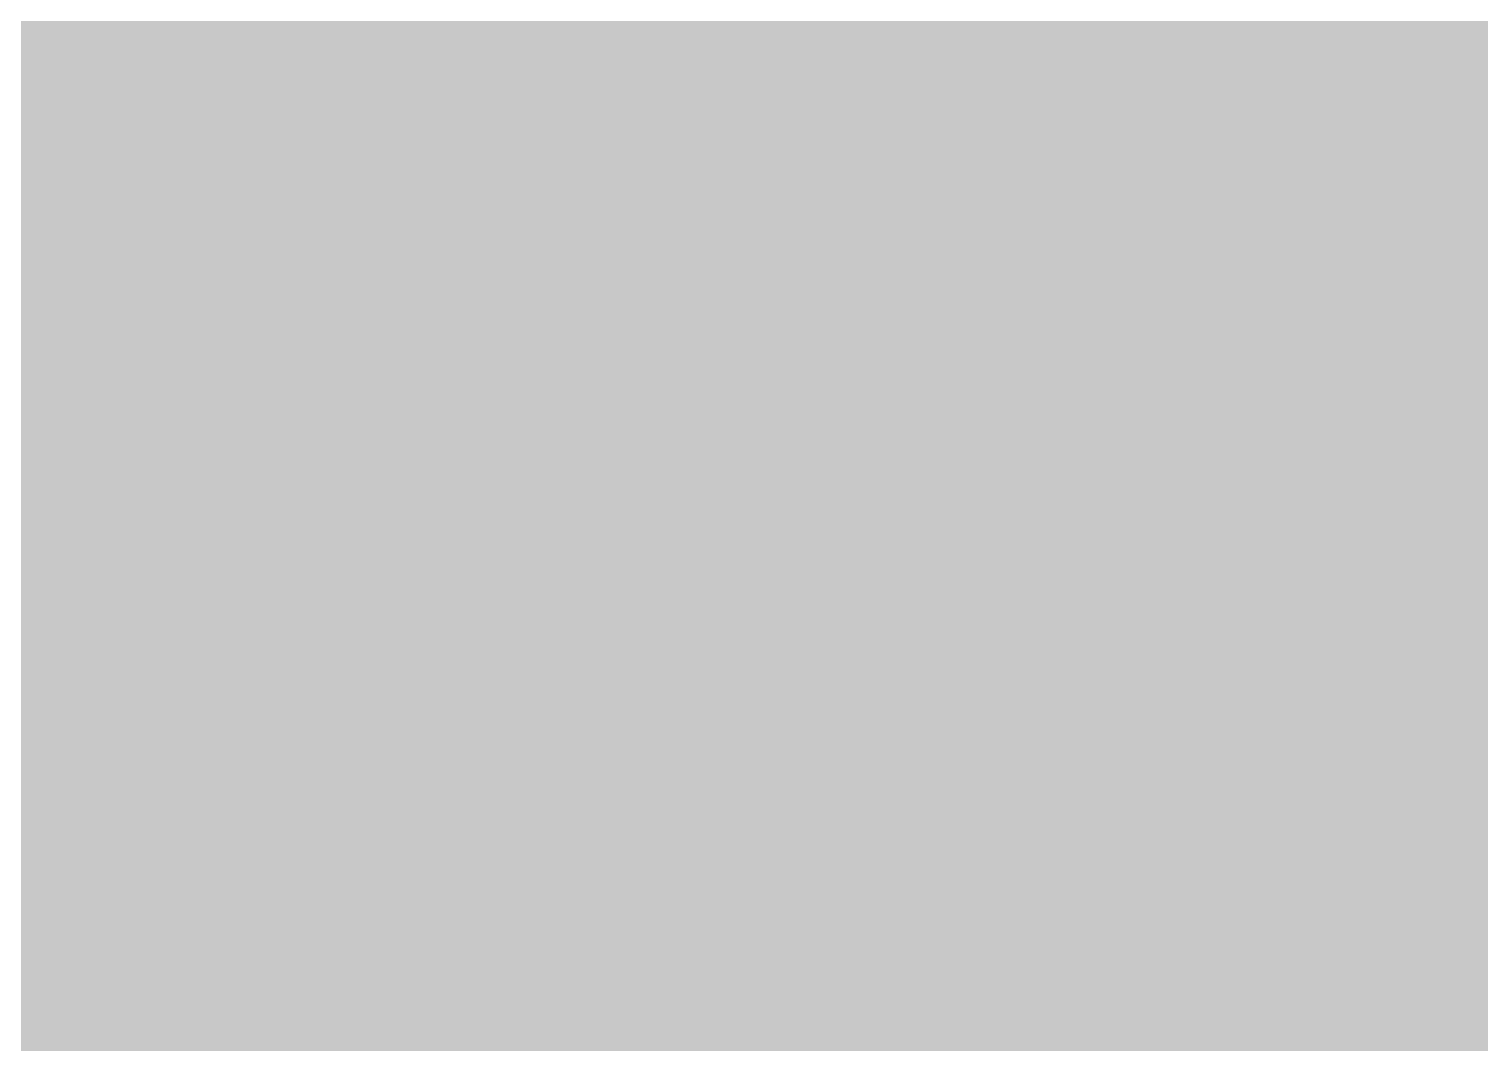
# Model space of a CAD drawing. Extents: x -5 to 157, y -120 to 103.
# Drawn here: x 108.54 to 119.51, y 10.92 to 18.58 of the extents above; entities that cross this region are included whole.
import ezdxf

# ---------------------------------------------------------------- set-up
doc = ezdxf.new("R2010")
doc.units = 0
doc.header["$MEASUREMENT"] = 0
doc.layers.get('0').update_dxf_attribs({"linetype": 'CONTINUOUS'})
for name, color, linetype in [('22-304-2_BOT', 7, 'CONTINUOUS'), ('22-304-2_DRD', 7, 'CONTINUOUS'), ('22-304-2_DRL', 2, 'CONTINUOUS'), ('22-304-2_IN1', 4, 'CONTINUOUS'), ('22-304-2_IN2', 3, 'CONTINUOUS'), ('22-304-2_SMB', 5, 'CONTINUOUS'), ('22-304-2_SMT', 10, 'CONTINUOUS'), ('22-304-2_SPB', 14, 'CONTINUOUS'), ('22-304-2_SSB', 12, 'CONTINUOUS'), ('22-304-2_SST', 11, 'CONTINUOUS'), ('22-304-2_TOP', 13, 'CONTINUOUS'), ('THRUHOLE_TAP', 7, 'CONTINUOUS')]:
    doc.layers.add(name, color=color, linetype=linetype)

# ---------------------------------------------------------------- blocks, each defined once
blk = doc.blocks.new('ROUND_35')
at = {"const_width": 0.40005}
blk.add_lwpolyline([(-0.200024, 0, 1), (0.200024, 0, 1)], format="xyb", close=True, dxfattribs=at)
blk = doc.blocks.new('SQUARE_66')
blk.add_solid([(3.5052, 3.5052), (3.5052, -3.5052), (-3.5052, 3.5052), (-3.5052, -3.5052)])
blk = doc.blocks.new('RECTANGLE_68')
blk.add_solid([(0.67437, 2.29997), (0.67437, -2.29997), (-0.67437, 2.29997), (-0.67437, -2.29997)])
blk = doc.blocks.new('ROUND_86')
at = {"const_width": 0.10033}
blk.add_lwpolyline([(-0.050164, 0, 1), (0.050164, 0, 1)], format="xyb", close=True, dxfattribs=at)
blk = doc.blocks.new('RECTANGLE_78')
blk.add_solid([(0.62484, 2.25044), (0.62484, -2.25044), (-0.62484, 2.25044), (-0.62484, -2.25044)])
blk = doc.blocks.new('ROUND_77')
at = {"const_width": 0.0762}
blk.add_lwpolyline([(-0.0381, 0, 1), (0.0381, 0, 1)], format="xyb", close=True, dxfattribs=at)
blk = doc.blocks.new('ROUND_80')
at = {"const_width": 0.10033}
blk.add_lwpolyline([(-0.050164, 0, 1), (0.050164, 0, 1)], format="xyb", close=True, dxfattribs=at)

msp = doc.modelspace()

# ---------------------------------------------------------------- linework, layer by layer
at = {"layer": '22-304-2_BOT'}
for points, const_width in [([(108.6104, 30.226), (108.6104, 18.08734)], 0.254), ([(108.839, 30.226), (108.839, 18.08734)], 0.254), ([(109.0676, 30.226), (109.0676, 18.08734)], 0.254), ([(109.2962, 30.226), (109.2962, 18.08734)], 0.254), ([(109.5248, 30.226), (109.5248, 18.08734)], 0.254), ([(109.7534, 30.226), (109.7534, 18.08734)], 0.254), ([(109.982, 30.226), (109.982, 18.08734)], 0.254), ([(110.2106, 30.226), (110.2106, 18.08734)], 0.254), ([(110.4392, 30.226), (110.4392, 16.80464)], 0.254), ([(110.6678, 30.226), (110.6678, 17.03324)], 0.254), ([(110.8964, 30.226), (110.8964, 17.26184)], 0.254), ([(111.125, 30.226), (111.125, 17.49044)], 0.254), ([(111.3536, 30.226), (111.3536, 17.71904)], 0.254), ([(111.5822, 30.226), (111.5822, 17.94764)], 0.254), ([(111.8108, 30.226), (111.8108, 18.17624)], 0.254), ([(112.0394, 30.226), (112.0394, 18.40484)], 0.254), ([(112.268, 30.226), (112.268, 18.63344)], 0.254), ([(109.22, 15.28064), (110.53064, 15.28064), (114.935, 19.685), (114.935, 19.7739)], 1.27), ([(118.8974, 20.32), (118.8974, 11.09218)], 0.254), ([(119.126, 20.32), (119.126, 11.09218)], 0.254), ([(119.3546, 20.32), (119.3546, 11.09218)], 0.254), ([(119.5832, 20.32), (119.5832, 11.09218)], 0.254), ([(118.6688, 20.14982), (118.6688, 11.09218)], 0.254), ([(118.4402, 19.92122), (118.4402, 11.09218)], 0.254), ([(113.30178, 19.66976), (110.40364, 16.76908)], 0.254), ([(118.2116, 19.69262), (118.2116, 11.09218)], 0.254), ([(117.983, 19.46402), (117.983, 11.09218)], 0.254), ([(117.7544, 19.23796), (117.7544, 11.09218)], 0.254), ([(117.5258, 19.06778), (117.5258, 11.09218)], 0.254), ([(117.2972, 18.97126), (117.2972, 11.09218)], 0.254), ([(116.56822, 18.923), (116.56822, 18.11782)], 0.254), ([(116.6114, 18.923), (116.6114, 11.09218)], 0.254), ([(116.84, 18.923), (116.84, 11.09218)], 0.254), ([(117.0686, 18.92808), (117.0686, 11.09218)], 0.254), ([(112.30102, 18.669), (92.71, 18.669)], 0.254), ([(125.82652, 18.669), (116.56822, 18.669)], 0.254), ([(112.07242, 18.4404), (92.71, 18.4404)], 0.254), ([(125.82652, 18.4404), (116.56822, 18.4404)], 0.254), ([(111.84382, 18.2118), (92.71, 18.2118)], 0.254), ([(125.82652, 18.2118), (116.56822, 18.2118)], 0.254), ([(110.40364, 18.08734), (108.03636, 18.08734), (108.03636, 12.4714)], 0.254), ([(110.40364, 18.08734), (110.40364, 16.76908)], 0.254), ([(114.98326, 18.11782), (111.34344, 14.478)], 0.254), ([(116.56822, 18.11782), (114.98326, 18.11782)], 0.254), ([(115.0112, 18.11782), (115.0112, 6.7056)], 0.254), ([(115.2398, 18.11782), (115.2398, 6.7056)], 0.254), ([(115.4684, 18.11782), (115.4684, 6.7056)], 0.254), ([(115.697, 18.11782), (115.697, 6.7056)], 0.254), ([(115.9256, 18.11782), (115.9256, -4.826)], 0.254), ([(116.1542, 18.11782), (116.1542, -4.826)], 0.254), ([(116.3828, 18.11782), (116.3828, -4.826)], 0.254), ([(111.61522, 17.9832), (110.40364, 17.9832)], 0.254), ([(138.938, 17.9832), (114.84864, 17.9832)], 0.254), ([(114.7826, 17.91462), (114.7826, 6.7056)], 0.254), ([(111.38662, 17.7546), (110.40364, 17.7546)], 0.254), ([(138.938, 17.7546), (114.62004, 17.7546)], 0.254), ([(114.554, 17.68602), (114.554, 6.7056)], 0.254), ([(111.15802, 17.526), (110.40364, 17.526)], 0.254), ([(114.3254, 17.45742), (114.3254, 6.7056)], 0.254), ([(138.938, 17.526), (114.39144, 17.526)], 0.254), ([(110.92942, 17.2974), (110.40364, 17.2974)], 0.254), ([(114.0968, 17.22882), (114.0968, 6.7056)], 0.254), ([(138.938, 17.2974), (114.16284, 17.2974)], 0.254), ([(110.70082, 17.0688), (110.40364, 17.0688)], 0.254), ([(113.8682, 17.00022), (113.8682, 5.1943)], 0.254), ([(138.938, 17.0688), (113.93424, 17.0688)], 0.254), ([(110.47222, 16.8402), (110.40364, 16.8402)], 0.254), ([(113.6396, 16.77162), (113.6396, 5.1943)], 0.254), ([(138.938, 16.8402), (113.70564, 16.8402)], 0.254), ([(113.411, 16.54302), (113.411, 9.1567)], 0.254), ([(138.938, 16.6116), (113.47704, 16.6116)], 0.254), ([(132.82676, 16.383), (113.24844, 16.383)], 0.254), ([(113.1824, 16.31442), (113.1824, 9.1567)], 0.254), ([(132.57022, 16.1544), (113.01984, 16.1544)], 0.254), ([(112.9538, 16.08582), (112.9538, 9.1567)], 0.254), ([(132.41782, 15.9258), (112.79124, 15.9258)], 0.254), ([(111.76, 4.699), (109.982, 4.699), (109.22, 5.461), (109.22, 15.28064)], 1.27), ([(112.7252, 15.85722), (112.7252, 9.1567)], 0.254), ([(132.32384, 15.6972), (112.56264, 15.6972)], 0.254), ([(112.4966, 15.62862), (112.4966, 9.1567)], 0.254), ([(132.27812, 15.4686), (112.33404, 15.4686)], 0.254), ([(112.268, 15.40002), (112.268, 9.1567)], 0.254), ([(132.27558, 15.24), (112.10544, 15.24)], 0.254), ([(121.285, 15.24), (120.015, 13.97), (118.745, 12.7)], 0.254), ([(112.0394, 15.17142), (112.0394, 9.1567)], 0.254), ([(132.31622, 15.0114), (111.87684, 15.0114)], 0.254), ([(111.8108, 14.94282), (111.8108, 9.1567)], 0.254), ([(111.5822, 14.71422), (111.5822, 9.1567)], 0.254), ([(132.40258, 14.7828), (111.64824, 14.7828)], 0.254), ([(111.3536, 14.48562), (111.3536, 9.1567)], 0.254), ([(132.27304, 14.5542), (111.41964, 14.5542)], 0.254), ([(111.125, 14.30274), (111.125, 9.1567)], 0.254), ([(132.27304, 14.3256), (111.15802, 14.3256)], 0.254), ([(110.53064, 14.13764), (110.40364, 14.13764)], 0.254), ([(110.40364, 14.13764), (110.40364, 12.4714)], 0.254), ([(110.4392, 14.13764), (110.4392, 9.1567)], 0.254), ([(110.6678, 14.14526), (110.6678, 9.1567)], 0.254), ([(110.8964, 14.19606), (110.8964, 9.1567)], 0.254), ([(132.27304, 14.097), (110.40364, 14.097)], 0.254), ([(132.27304, 13.8684), (110.40364, 13.8684)], 0.254), ([(132.27304, 13.6398), (110.40364, 13.6398)], 0.254), ([(132.27304, 13.4112), (110.40364, 13.4112)], 0.254), ([(132.27304, 13.1826), (110.40364, 13.1826)], 0.254), ([(132.27304, 12.954), (110.40364, 12.954)], 0.254), ([(132.27304, 12.7254), (110.40364, 12.7254)], 0.254), ([(118.745, 12.7), (118.11, 12.065), (118.11, 9.525), (117.856, 9.271), (115.951, 9.271)], 0.254), ([(132.27304, 12.4968), (110.40364, 12.4968)], 0.254), ([(110.40364, 12.4714), (110.363, 12.4714)], 0.254), ([(110.363, 12.4714), (110.363, 9.1567)], 0.254), ([(132.27304, 12.2682), (110.363, 12.2682)], 0.254), ([(138.938, 12.0396), (110.363, 12.0396)], 0.254), ([(138.938, 11.811), (110.363, 11.811)], 0.254), ([(138.938, 11.5824), (110.363, 11.5824)], 0.254), ([(138.938, 11.3538), (110.363, 11.3538)], 0.254), ([(138.938, 11.1252), (110.363, 11.1252)], 0.254), ([(116.47678, 11.09218), (116.47678, 7.77748)], 0.254), ([(119.74322, 11.09218), (116.47678, 11.09218)], 0.254), ([(118.11, 11.02868), (118.11, 9.43356)], 0.381), ([(116.47678, 10.8966), (110.363, 10.8966)], 0.254)]:
    msp.add_lwpolyline(points, dxfattribs=dict(at, const_width=const_width))
at = {"layer": '22-304-2_BOT', "const_width": 0.254}
msp.add_lwpolyline([(110.53064, 14.13764, 0.198504), (111.33759, 14.47115)], format="xyb", dxfattribs=at)
msp.add_lwpolyline([(110.53064, 14.13764, 0.198504), (111.33759, 14.47115)], format="xyb", dxfattribs=at)
at = {"layer": '22-304-2_DRD', "const_width": 0.254}
for points in [[(115.316, 18.415), (114.935, 18.034)], [(115.824, 18.415), (115.316, 18.415)], [(116.205, 18.034), (115.824, 18.415)], [(116.586, 18.415), (116.205, 18.034)], [(117.094, 18.415), (116.586, 18.415)], [(117.475, 18.034), (117.094, 18.415)], [(118.491, 18.415), (118.11, 18.034)], [(118.999, 18.415), (118.491, 18.415)], [(119.38, 18.034), (118.999, 18.415)], [(119.761, 18.415), (119.38, 18.034)], [(115.316, 18.161), (115.316, 18.034)], [(115.443, 18.161), (115.316, 18.161)], [(115.443, 18.034), (115.443, 18.161)], [(115.697, 18.161), (115.697, 18.034)], [(115.824, 18.161), (115.697, 18.161)], [(115.824, 18.034), (115.824, 18.161)], [(116.586, 18.161), (116.586, 18.034)], [(116.713, 18.161), (116.586, 18.161)], [(116.713, 18.034), (116.713, 18.161)], [(116.967, 18.161), (116.967, 18.034)], [(117.094, 18.161), (116.967, 18.161)], [(117.094, 18.034), (117.094, 18.161)], [(118.491, 18.161), (118.491, 18.034)], [(118.618, 18.161), (118.491, 18.161)], [(118.618, 18.034), (118.618, 18.161)], [(118.872, 18.161), (118.872, 18.034)], [(118.999, 18.161), (118.872, 18.161)], [(118.999, 18.034), (118.999, 18.161)], [(114.935, 18.034), (114.935, 17.526)], [(115.316, 18.034), (115.443, 18.034)], [(115.697, 18.034), (115.824, 18.034)], [(116.205, 17.526), (116.205, 18.034)], [(116.205, 18.034), (116.205, 17.526)], [(116.586, 18.034), (116.713, 18.034)], [(116.967, 18.034), (117.094, 18.034)], [(117.475, 17.526), (117.475, 18.034)], [(118.11, 18.034), (118.11, 17.526)], [(118.491, 18.034), (118.618, 18.034)], [(118.872, 18.034), (118.999, 18.034)], [(119.38, 18.034), (119.38, 17.526)], [(119.38, 17.526), (119.38, 18.034)], [(115.443, 17.399), (115.189, 17.653)], [(115.951, 17.653), (115.697, 17.399)], [(116.713, 17.399), (116.459, 17.653)], [(117.221, 17.653), (116.967, 17.399)], [(118.618, 17.399), (118.364, 17.653)], [(119.126, 17.653), (118.872, 17.399)], [(119.888, 17.399), (119.634, 17.653)], [(114.935, 17.526), (115.316, 17.145)], [(115.824, 17.145), (116.205, 17.526)], [(116.205, 17.526), (116.586, 17.145)], [(117.094, 17.145), (117.475, 17.526)], [(118.11, 17.526), (118.491, 17.145)], [(118.999, 17.145), (119.38, 17.526)], [(119.38, 17.526), (119.761, 17.145)], [(115.697, 17.399), (115.443, 17.399)], [(116.967, 17.399), (116.713, 17.399)], [(118.872, 17.399), (118.618, 17.399)], [(115.316, 17.145), (114.935, 16.764)], [(115.824, 17.145), (115.316, 17.145)], [(115.316, 17.145), (115.824, 17.145)], [(116.205, 16.764), (115.824, 17.145)], [(116.586, 17.145), (116.205, 16.764)], [(116.586, 17.145), (117.094, 17.145)], [(117.094, 17.145), (116.586, 17.145)], [(117.475, 16.764), (117.094, 17.145)], [(118.491, 17.145), (118.11, 16.764)], [(118.999, 17.145), (118.491, 17.145)], [(118.491, 17.145), (118.999, 17.145)], [(119.38, 16.764), (118.999, 17.145)], [(119.761, 17.145), (119.38, 16.764)], [(115.316, 16.891), (115.316, 16.764)], [(115.443, 16.891), (115.316, 16.891)], [(115.443, 16.764), (115.443, 16.891)], [(115.697, 16.891), (115.697, 16.764)], [(115.824, 16.891), (115.697, 16.891)], [(115.824, 16.764), (115.824, 16.891)], [(116.586, 16.891), (116.586, 16.764)], [(116.713, 16.891), (116.586, 16.891)], [(116.713, 16.764), (116.713, 16.891)], [(116.967, 16.891), (116.967, 16.764)], [(117.094, 16.891), (116.967, 16.891)], [(117.094, 16.764), (117.094, 16.891)], [(118.491, 16.891), (118.491, 16.764)], [(118.618, 16.891), (118.491, 16.891)], [(118.618, 16.764), (118.618, 16.891)], [(118.872, 16.891), (118.872, 16.764)], [(118.999, 16.891), (118.872, 16.891)], [(118.999, 16.764), (118.999, 16.891)], [(114.935, 16.764), (114.935, 16.256)], [(115.316, 16.764), (115.443, 16.764)], [(115.697, 16.764), (115.824, 16.764)], [(116.205, 16.256), (116.205, 16.764)], [(116.205, 16.764), (116.205, 16.256)], [(116.586, 16.764), (116.713, 16.764)], [(116.967, 16.764), (117.094, 16.764)], [(117.475, 16.256), (117.475, 16.764)], [(118.11, 16.764), (118.11, 16.256)], [(118.491, 16.764), (118.618, 16.764)], [(118.872, 16.764), (118.999, 16.764)], [(119.38, 16.764), (119.38, 16.256)], [(119.38, 16.256), (119.38, 16.764)], [(115.443, 16.129), (115.189, 16.383)], [(115.951, 16.383), (115.697, 16.129)], [(116.713, 16.129), (116.459, 16.383)], [(117.221, 16.383), (116.967, 16.129)], [(118.618, 16.129), (118.364, 16.383)], [(119.126, 16.383), (118.872, 16.129)], [(119.888, 16.129), (119.634, 16.383)], [(114.935, 16.256), (115.316, 15.875)], [(115.824, 15.875), (116.205, 16.256)], [(116.205, 16.256), (116.586, 15.875)], [(117.094, 15.875), (117.475, 16.256)], [(118.11, 16.256), (118.491, 15.875)], [(118.999, 15.875), (119.38, 16.256)], [(119.38, 16.256), (119.761, 15.875)], [(115.697, 16.129), (115.443, 16.129)], [(116.967, 16.129), (116.713, 16.129)], [(118.872, 16.129), (118.618, 16.129)], [(115.316, 15.875), (114.935, 15.494)], [(115.316, 15.875), (115.824, 15.875)], [(115.824, 15.875), (115.316, 15.875)], [(116.205, 15.494), (115.824, 15.875)], [(116.586, 15.875), (116.205, 15.494)], [(117.094, 15.875), (116.586, 15.875)], [(116.586, 15.875), (117.094, 15.875)], [(117.475, 15.494), (117.094, 15.875)], [(118.491, 15.875), (118.11, 15.494)], [(118.999, 15.875), (118.491, 15.875)], [(118.491, 15.875), (118.999, 15.875)], [(119.38, 15.494), (118.999, 15.875)], [(119.761, 15.875), (119.38, 15.494)], [(115.316, 15.621), (115.316, 15.494)], [(115.443, 15.621), (115.316, 15.621)], [(115.443, 15.494), (115.443, 15.621)], [(115.697, 15.621), (115.697, 15.494)], [(115.824, 15.621), (115.697, 15.621)], [(115.824, 15.494), (115.824, 15.621)], [(116.586, 15.621), (116.586, 15.494)], [(116.713, 15.621), (116.586, 15.621)], [(116.713, 15.494), (116.713, 15.621)], [(116.967, 15.621), (116.967, 15.494)], [(117.094, 15.621), (116.967, 15.621)], [(117.094, 15.494), (117.094, 15.621)], [(118.491, 15.621), (118.491, 15.494)], [(118.618, 15.621), (118.491, 15.621)], [(118.618, 15.494), (118.618, 15.621)], [(118.872, 15.621), (118.872, 15.494)], [(118.999, 15.621), (118.872, 15.621)], [(118.999, 15.494), (118.999, 15.621)], [(114.935, 15.494), (114.935, 14.986)], [(115.316, 15.494), (115.443, 15.494)], [(115.697, 15.494), (115.824, 15.494)], [(116.205, 14.986), (116.205, 15.494)], [(116.205, 15.494), (116.205, 14.986)], [(116.586, 15.494), (116.713, 15.494)], [(116.967, 15.494), (117.094, 15.494)], [(117.475, 14.986), (117.475, 15.494)], [(118.11, 15.494), (118.11, 14.986)], [(118.491, 15.494), (118.618, 15.494)], [(118.872, 15.494), (118.999, 15.494)], [(119.38, 15.494), (119.38, 14.986)], [(119.38, 14.986), (119.38, 15.494)], [(115.443, 14.859), (115.189, 15.113)], [(115.951, 15.113), (115.697, 14.859)], [(116.713, 14.859), (116.459, 15.113)], [(117.221, 15.113), (116.967, 14.859)], [(118.618, 14.859), (118.364, 15.113)], [(119.126, 15.113), (118.872, 14.859)], [(119.888, 14.859), (119.634, 15.113)], [(114.935, 14.986), (115.316, 14.605)], [(115.824, 14.605), (116.205, 14.986)], [(116.205, 14.986), (116.586, 14.605)], [(117.094, 14.605), (117.475, 14.986)], [(118.11, 14.986), (118.491, 14.605)], [(118.999, 14.605), (119.38, 14.986)], [(119.38, 14.986), (119.761, 14.605)], [(115.697, 14.859), (115.443, 14.859)], [(116.967, 14.859), (116.713, 14.859)], [(118.872, 14.859), (118.618, 14.859)], [(115.316, 14.605), (114.935, 14.224)], [(115.316, 14.605), (115.824, 14.605)], [(115.824, 14.605), (115.316, 14.605)], [(116.205, 14.224), (115.824, 14.605)], [(116.586, 14.605), (116.205, 14.224)], [(117.094, 14.605), (116.586, 14.605)], [(116.586, 14.605), (117.094, 14.605)], [(117.475, 14.224), (117.094, 14.605)], [(118.491, 14.605), (118.11, 14.224)], [(118.999, 14.605), (118.491, 14.605)], [(118.491, 14.605), (118.999, 14.605)], [(119.38, 14.224), (118.999, 14.605)], [(119.761, 14.605), (119.38, 14.224)], [(115.316, 14.351), (115.316, 14.224)], [(115.443, 14.351), (115.316, 14.351)], [(115.443, 14.224), (115.443, 14.351)], [(115.697, 14.351), (115.697, 14.224)], [(115.824, 14.351), (115.697, 14.351)], [(115.824, 14.224), (115.824, 14.351)], [(116.586, 14.351), (116.586, 14.224)], [(116.713, 14.351), (116.586, 14.351)], [(116.713, 14.224), (116.713, 14.351)], [(116.967, 14.351), (116.967, 14.224)], [(117.094, 14.351), (116.967, 14.351)], [(117.094, 14.224), (117.094, 14.351)], [(118.491, 14.351), (118.491, 14.224)], [(118.618, 14.351), (118.491, 14.351)], [(118.618, 14.224), (118.618, 14.351)], [(118.872, 14.351), (118.872, 14.224)], [(118.999, 14.351), (118.872, 14.351)], [(118.999, 14.224), (118.999, 14.351)], [(114.935, 14.224), (114.935, 13.716)], [(115.316, 14.224), (115.443, 14.224)], [(115.697, 14.224), (115.824, 14.224)], [(116.205, 13.716), (116.205, 14.224)], [(116.205, 14.224), (116.205, 13.716)], [(116.586, 14.224), (116.713, 14.224)], [(116.967, 14.224), (117.094, 14.224)], [(117.475, 13.716), (117.475, 14.224)], [(118.11, 14.224), (118.11, 13.716)], [(118.491, 14.224), (118.618, 14.224)], [(118.872, 14.224), (118.999, 14.224)], [(119.38, 14.224), (119.38, 13.716)], [(119.38, 13.716), (119.38, 14.224)], [(115.443, 13.589), (115.189, 13.843)], [(115.951, 13.843), (115.697, 13.589)], [(116.713, 13.589), (116.459, 13.843)], [(117.221, 13.843), (116.967, 13.589)], [(118.618, 13.589), (118.364, 13.843)], [(119.126, 13.843), (118.872, 13.589)], [(119.888, 13.589), (119.634, 13.843)], [(114.935, 13.716), (115.316, 13.335)], [(115.824, 13.335), (116.205, 13.716)], [(116.205, 13.716), (116.586, 13.335)], [(117.094, 13.335), (117.475, 13.716)], [(118.11, 13.716), (118.491, 13.335)], [(118.999, 13.335), (119.38, 13.716)], [(119.38, 13.716), (119.761, 13.335)], [(115.697, 13.589), (115.443, 13.589)], [(116.967, 13.589), (116.713, 13.589)], [(118.872, 13.589), (118.618, 13.589)], [(115.316, 13.335), (114.935, 12.954)], [(115.316, 13.335), (115.824, 13.335)], [(115.824, 13.335), (115.316, 13.335)], [(116.205, 12.954), (115.824, 13.335)], [(116.586, 13.335), (116.205, 12.954)], [(117.094, 13.335), (116.586, 13.335)], [(116.586, 13.335), (117.094, 13.335)], [(117.475, 12.954), (117.094, 13.335)], [(118.491, 13.335), (118.11, 12.954)], [(118.999, 13.335), (118.491, 13.335)], [(118.491, 13.335), (118.999, 13.335)], [(119.38, 12.954), (118.999, 13.335)], [(119.761, 13.335), (119.38, 12.954)], [(115.316, 13.081), (115.316, 12.954)], [(115.443, 13.081), (115.316, 13.081)], [(115.443, 12.954), (115.443, 13.081)], [(115.697, 13.081), (115.697, 12.954)], [(115.824, 13.081), (115.697, 13.081)], [(115.824, 12.954), (115.824, 13.081)], [(116.586, 13.081), (116.586, 12.954)], [(116.713, 13.081), (116.586, 13.081)], [(116.713, 12.954), (116.713, 13.081)], [(116.967, 13.081), (116.967, 12.954)], [(117.094, 13.081), (116.967, 13.081)], [(117.094, 12.954), (117.094, 13.081)], [(118.491, 13.081), (118.491, 12.954)], [(118.618, 13.081), (118.491, 13.081)], [(118.618, 12.954), (118.618, 13.081)], [(118.872, 13.081), (118.872, 12.954)], [(118.999, 13.081), (118.872, 13.081)], [(118.999, 12.954), (118.999, 13.081)], [(114.935, 12.954), (114.935, 12.446)], [(115.316, 12.954), (115.443, 12.954)], [(115.697, 12.954), (115.824, 12.954)], [(116.205, 12.446), (116.205, 12.954)], [(116.205, 12.954), (116.205, 12.446)], [(116.586, 12.954), (116.713, 12.954)], [(116.967, 12.954), (117.094, 12.954)], [(117.475, 12.446), (117.475, 12.954)], [(118.11, 12.954), (118.11, 12.446)], [(118.491, 12.954), (118.618, 12.954)], [(118.872, 12.954), (118.999, 12.954)], [(119.38, 12.954), (119.38, 12.446)], [(119.38, 12.446), (119.38, 12.954)], [(115.443, 12.319), (115.189, 12.573)], [(115.951, 12.573), (115.697, 12.319)], [(116.713, 12.319), (116.459, 12.573)], [(117.221, 12.573), (116.967, 12.319)], [(118.618, 12.319), (118.364, 12.573)], [(119.126, 12.573), (118.872, 12.319)], [(119.888, 12.319), (119.634, 12.573)], [(114.935, 12.446), (115.316, 12.065)], [(115.824, 12.065), (116.205, 12.446)], [(116.205, 12.446), (116.586, 12.065)], [(117.094, 12.065), (117.475, 12.446)], [(118.11, 12.446), (118.491, 12.065)], [(118.999, 12.065), (119.38, 12.446)], [(119.38, 12.446), (119.761, 12.065)], [(115.697, 12.319), (115.443, 12.319)], [(116.967, 12.319), (116.713, 12.319)], [(118.872, 12.319), (118.618, 12.319)], [(115.316, 12.065), (115.824, 12.065)], [(116.586, 12.065), (117.094, 12.065)], [(118.491, 12.065), (118.999, 12.065)]]:
    msp.add_lwpolyline(points, dxfattribs=at)
at = {"layer": '22-304-2_IN2', "const_width": 0.254}
for points in [[(108.839, 51.30038), (108.839, 2.27584)], [(109.0676, 51.07178), (109.0676, 2.07518)], [(109.2962, 50.84318), (109.2962, 2.17932)], [(109.5248, 50.61458), (109.5248, 2.24282)], [(109.7534, 50.38598), (109.7534, 2.2733)], [(109.982, 50.15738), (109.982, 2.2733)], [(110.2106, 49.92878), (110.2106, 2.23774)], [(110.4392, 49.70018), (110.4392, 2.16916)], [(110.6678, 49.47158), (110.6678, 2.06248)], [(110.8964, 49.24298), (110.8964, 1.905)], [(111.125, 49.01438), (111.125, 1.6764)], [(118.4402, 47.63262), (118.4402, -27.73934)], [(118.6688, 47.63262), (118.6688, -27.73934)], [(108.6104, 42.96664), (108.6104, 2.27584)], [(118.8974, 41.64076), (118.8974, -27.73934)], [(111.3536, 41.44264), (111.3536, 1.905)], [(118.2116, 41.35628), (118.2116, -27.73934)], [(119.126, 41.22166), (119.126, -27.73934)], [(111.5822, 41.14546), (111.5822, 2.06248)], [(114.7826, 41.12514), (114.7826, 3.82016)], [(117.983, 41.10228), (117.983, -27.73934)], [(119.3546, 41.0337), (119.3546, -27.73934)], [(111.8108, 40.99052), (111.8108, 2.16916)], [(112.0394, 40.90924), (112.0394, 2.23774)], [(112.268, 40.88384), (112.268, 2.2733)], [(112.4966, 40.90924), (112.4966, 2.2733)], [(115.0112, 40.97782), (115.0112, 3.79984)], [(117.2972, 40.88384), (117.2972, -27.73934)], [(117.5258, 40.89908), (117.5258, -27.73934)], [(117.7544, 40.96766), (117.7544, -27.73934)], [(119.5832, 40.92956), (119.5832, -27.73934)], [(115.2398, 36.66744), (115.2398, 3.72364)], [(117.0686, 36.66744), (117.0686, -27.73934)], [(115.4684, 36.37026), (115.4684, 3.57886)], [(116.84, 36.37026), (116.84, -27.73934)], [(114.554, 36.17722), (114.554, 3.78714)], [(115.697, 36.21532), (115.697, 3.30708)], [(116.6114, 36.21532), (116.6114, -27.73934)], [(115.9256, 36.13404), (115.9256, -27.73934)], [(116.1542, 36.10864), (116.1542, -27.73934)], [(116.3828, 36.13404), (116.3828, -27.73934)], [(112.7252, 35.69462), (112.7252, 2.24282)], [(114.3254, 35.66414), (114.3254, 3.69824)], [(112.9538, 35.47872), (112.9538, 2.17932)], [(114.0968, 35.46094), (114.0968, 3.53314)], [(113.1824, 35.35934), (113.1824, 2.07518)], [(113.411, 35.30346), (113.411, 1.92532)], [(113.6396, 35.30092), (113.6396, 1.70688)], [(113.8682, 35.34918), (113.8682, 3.20548)], [(137.16762, 18.669), (92.70238, 18.669)], [(137.16762, 18.4404), (92.70238, 18.4404)], [(137.16762, 18.2118), (92.70238, 18.2118)], [(137.16762, 17.9832), (92.70238, 17.9832)], [(137.16762, 17.7546), (92.70238, 17.7546)], [(137.16762, 17.526), (92.70238, 17.526)], [(137.16762, 17.2974), (92.70238, 17.2974)], [(137.16762, 17.0688), (92.70238, 17.0688)], [(137.16762, 16.8402), (92.70238, 16.8402)], [(133.00456, 16.6116), (92.70238, 16.6116)], [(132.63118, 16.383), (92.70238, 16.383)], [(132.42036, 16.1544), (92.70238, 16.1544)], [(132.2832, 15.9258), (92.70238, 15.9258)], [(132.19938, 15.6972), (99.65182, 15.6972)], [(132.15874, 15.4686), (99.8855, 15.4686)], [(132.1562, 15.24), (100.0125, 15.24)], [(132.1943, 15.0114), (100.07346, 15.0114)], [(132.2705, 14.7828), (100.08362, 14.7828)], [(132.15366, 14.5542), (100.04044, 14.5542)], [(132.15366, 14.3256), (99.9363, 14.3256)], [(132.15366, 14.097), (99.7458, 14.097)], [(132.15366, 13.8684), (99.3267, 13.8684)], [(132.15366, 13.6398), (96.86544, 13.6398)], [(132.15366, 13.4112), (96.90862, 13.4112)], [(132.15366, 13.1826), (96.89846, 13.1826)], [(132.15366, 12.954), (96.8375, 12.954)], [(132.15366, 12.7254), (96.7105, 12.7254)], [(132.15366, 12.4968), (96.47682, 12.4968)], [(132.15366, 12.2682), (92.70238, 12.2682)], [(132.15366, 12.0396), (92.70238, 12.0396)], [(137.16762, 11.811), (92.70238, 11.811)], [(137.16762, 11.5824), (92.70238, 11.5824)], [(137.16762, 11.3538), (92.70238, 11.3538)], [(137.16762, 11.1252), (92.70238, 11.1252)], [(137.16762, 10.8966), (92.70238, 10.8966)]]:
    msp.add_lwpolyline(points, dxfattribs=at)
at = {"layer": '22-304-2_SMB', "const_width": 0.254}
for points in [[(118.745, 19.685), (116.84, 17.78)], [(118.8212, 19.685), (118.8212, 6.985)], [(119.0498, 19.685), (119.0498, 6.985)], [(119.2784, 19.685), (119.2784, 6.985)], [(119.507, 19.685), (119.507, 6.985)], [(118.5926, 19.5326), (118.5926, 6.985)], [(118.364, 19.304), (118.364, 6.985)], [(118.1354, 19.0754), (118.1354, 6.985)], [(117.9068, 18.8468), (117.9068, 6.985)], [(132.08, 18.5166), (117.5766, 18.5166)], [(117.6782, 18.6182), (117.6782, 6.985)], [(117.4496, 18.3896), (117.4496, 6.985)], [(132.08, 18.288), (117.348, 18.288)], [(117.221, 18.161), (117.221, 6.985)], [(132.08, 18.0594), (117.1194, 18.0594)], [(116.9924, 17.9324), (116.9924, 6.985)], [(114.935, 17.78), (110.49, 13.335)], [(116.84, 17.78), (114.935, 17.78)], [(114.935, 17.78), (114.935, 6.985)], [(115.1636, 17.78), (115.1636, 6.985)], [(115.3922, 17.78), (115.3922, 6.985)], [(115.6208, 17.78), (115.6208, 6.985)], [(115.8494, 17.78), (115.8494, 6.985)], [(116.078, 17.78), (116.078, 6.985)], [(116.3066, 17.78), (116.3066, 6.985)], [(116.5352, 17.78), (116.5352, 6.985)], [(116.7638, 17.78), (116.7638, 6.985)], [(132.08, 17.8308), (116.8908, 17.8308)], [(114.7064, 17.5514), (114.7064, 6.985)], [(132.08, 17.6022), (114.7572, 17.6022)], [(114.4778, 17.3228), (114.4778, 6.985)], [(132.08, 17.3736), (114.5286, 17.3736)], [(114.2492, 17.0942), (114.2492, 6.985)], [(132.08, 17.145), (114.3, 17.145)], [(132.08, 16.9164), (114.0714, 16.9164)], [(114.0206, 16.8656), (114.0206, 6.985)], [(132.08, 16.6878), (113.8428, 16.6878)], [(113.792, 16.637), (113.792, 6.985)], [(132.08, 16.4592), (113.6142, 16.4592)], [(113.5634, 16.4084), (113.5634, 6.985)], [(132.08, 16.2306), (113.3856, 16.2306)], [(113.3348, 16.1798), (113.3348, 6.985)], [(132.08, 16.002), (113.157, 16.002)], [(113.1062, 15.9512), (113.1062, 6.985)], [(132.08, 15.7734), (112.9284, 15.7734)], [(112.8776, 15.7226), (112.8776, 6.985)], [(112.649, 15.494), (112.649, 6.985)], [(132.08, 15.5448), (112.6998, 15.5448)], [(112.4204, 15.2654), (112.4204, 6.985)], [(132.08, 15.3162), (112.4712, 15.3162)], [(112.1918, 15.0368), (112.1918, 6.985)], [(132.08, 15.0876), (112.2426, 15.0876)], [(111.9632, 14.8082), (111.9632, 6.985)], [(132.08, 14.859), (112.014, 14.859)], [(111.7346, 14.5796), (111.7346, 6.985)], [(132.08, 14.6304), (111.7854, 14.6304)], [(111.506, 14.351), (111.506, 6.985)], [(132.08, 14.4018), (111.5568, 14.4018)], [(132.08, 14.1732), (111.3282, 14.1732)], [(111.2774, 14.1224), (111.2774, 6.985)], [(132.08, 13.9446), (111.0996, 13.9446)], [(111.0488, 13.8938), (111.0488, 6.985)], [(132.08, 13.716), (110.871, 13.716)], [(110.8202, 13.6652), (110.8202, 6.985)], [(132.08, 13.4874), (110.6424, 13.4874)], [(110.5916, 13.4366), (110.5916, 6.985)], [(110.49, 13.335), (110.49, 6.985)], [(132.08, 13.2588), (110.49, 13.2588)], [(132.08, 13.0302), (110.49, 13.0302)], [(132.08, 12.8016), (110.49, 12.8016)], [(132.08, 12.573), (110.49, 12.573)], [(132.08, 12.3444), (110.49, 12.3444)], [(132.08, 12.1158), (110.49, 12.1158)], [(132.08, 11.8872), (110.49, 11.8872)], [(132.08, 11.6586), (110.49, 11.6586)], [(132.08, 11.43), (110.49, 11.43)], [(138.43, 11.2014), (110.49, 11.2014)], [(138.43, 10.9728), (110.49, 10.9728)]]:
    msp.add_lwpolyline(points, dxfattribs=at)
at = {"layer": '22-304-2_SMT', "const_width": 0.254}
for points in [[(108.458, 29.21), (108.458, 12.065)], [(108.6866, 29.21), (108.6866, 12.065)], [(108.9152, 29.21), (108.9152, 12.065)], [(109.1438, 29.21), (109.1438, 12.065)], [(109.3724, 29.21), (109.3724, 12.065)], [(109.601, 29.21), (109.601, 12.065)], [(109.8296, 29.21), (109.8296, 12.065)], [(110.0582, 29.21), (110.0582, 12.065)], [(110.2868, 29.21), (110.2868, 12.065)], [(110.5154, 29.21), (110.5154, 12.065)], [(110.744, 29.21), (110.744, 12.065)], [(110.9726, 29.21), (110.9726, 12.065)], [(111.2012, 29.21), (111.2012, 12.065)], [(111.4298, 29.21), (111.4298, 12.065)], [(111.6584, 29.21), (111.6584, 12.065)], [(111.887, 29.21), (111.887, 12.065)], [(112.1156, 29.21), (112.1156, 12.065)], [(112.3442, 29.21), (112.3442, 12.065)], [(112.5728, 29.21), (112.5728, 12.065)], [(112.8014, 29.21), (112.8014, 12.065)], [(113.03, 29.21), (113.03, 12.065)], [(113.2586, 29.21), (113.2586, 12.065)], [(113.4872, 29.21), (113.4872, 12.065)], [(113.7158, 29.21), (113.7158, 12.065)], [(113.9444, 29.21), (113.9444, 12.065)], [(114.173, 29.21), (114.173, 12.065)], [(114.4016, 29.21), (114.4016, 12.065)], [(114.6302, 29.21), (114.6302, 12.065)], [(114.8588, 29.21), (114.8588, 12.065)], [(118.11, 29.21), (118.745, 28.575), (118.745, 24.13), (114.935, 24.13), (114.935, 17.78)], [(138.43, 19.685), (138.43, 15.24), (131.445, 15.24), (131.445, 13.335), (130.175, 12.065), (106.045, 12.065)], [(114.935, 18.5674), (102.235, 18.5674)], [(114.935, 18.3388), (102.235, 18.3388)], [(114.935, 18.1102), (102.235, 18.1102)], [(114.935, 17.8816), (102.235, 17.8816)], [(125.73, 17.78), (114.935, 17.78)], [(115.0874, 17.78), (115.0874, 12.065)], [(115.316, 17.78), (115.316, 12.065)], [(115.5446, 17.78), (115.5446, 12.065)], [(115.7732, 17.78), (115.7732, 12.065)], [(116.0018, 17.78), (116.0018, 12.065)], [(116.2304, 17.78), (116.2304, 12.065)], [(116.459, 17.78), (116.459, 12.065)], [(116.6876, 17.78), (116.6876, 12.065)], [(116.9162, 17.78), (116.9162, 12.065)], [(117.1448, 17.78), (117.1448, 12.065)], [(117.3734, 17.78), (117.3734, 12.065)], [(117.602, 17.78), (117.602, 12.065)], [(117.8306, 17.78), (117.8306, 12.065)], [(118.0592, 17.78), (118.0592, 12.065)], [(118.2878, 17.78), (118.2878, 12.065)], [(118.5164, 17.78), (118.5164, 12.065)], [(118.745, 17.78), (118.745, 12.065)], [(118.9736, 17.78), (118.9736, 12.065)], [(119.2022, 17.78), (119.2022, 12.065)], [(119.4308, 17.78), (119.4308, 12.065)], [(138.43, 17.653), (102.235, 17.653)], [(138.43, 17.4244), (102.235, 17.4244)], [(138.43, 17.1958), (102.235, 17.1958)], [(138.43, 16.9672), (102.235, 16.9672)], [(138.43, 16.7386), (102.235, 16.7386)], [(138.43, 16.51), (102.235, 16.51)], [(138.43, 16.2814), (102.235, 16.2814)], [(138.43, 16.0528), (102.235, 16.0528)], [(138.43, 15.8242), (102.235, 15.8242)], [(138.43, 15.5956), (102.235, 15.5956)], [(138.43, 15.367), (102.235, 15.367)], [(131.445, 15.1384), (102.235, 15.1384)], [(131.445, 14.9098), (102.235, 14.9098)], [(131.445, 14.6812), (102.235, 14.6812)], [(131.445, 14.4526), (102.235, 14.4526)], [(131.445, 14.224), (102.235, 14.224)], [(131.445, 13.9954), (102.235, 13.9954)], [(131.445, 13.7668), (102.235, 13.7668)], [(131.445, 13.5382), (102.235, 13.5382)], [(131.4196, 13.3096), (104.8004, 13.3096)], [(131.191, 13.081), (105.029, 13.081)], [(130.9624, 12.8524), (105.2576, 12.8524)], [(130.7338, 12.6238), (105.4862, 12.6238)], [(130.5052, 12.3952), (105.7148, 12.3952)], [(130.2766, 12.1666), (105.9434, 12.1666)]]:
    msp.add_lwpolyline(points, dxfattribs=at)
at = {"layer": '22-304-2_SPB', "const_width": 0.254}
for points in [[(120.904, 17.907), (118.237, 17.907)], [(120.904, 17.907), (120.904, 15.621), (118.237, 15.621)], [(118.237, 17.907), (118.237, 15.621)], [(118.3386, 17.907), (118.3386, 15.621)], [(118.5672, 17.907), (118.5672, 15.621)], [(118.7958, 17.907), (118.7958, 15.621)], [(119.0244, 17.907), (119.0244, 15.621)], [(119.253, 17.907), (119.253, 15.621)], [(119.4816, 17.907), (119.4816, 15.621)], [(120.904, 17.78), (118.237, 17.78)], [(120.904, 17.5514), (118.237, 17.5514)], [(120.904, 17.3228), (118.237, 17.3228)], [(120.904, 17.0942), (118.237, 17.0942)], [(120.904, 16.8656), (118.237, 16.8656)], [(120.904, 16.637), (118.237, 16.637)], [(120.904, 16.4084), (118.237, 16.4084)], [(120.904, 16.1798), (118.237, 16.1798)], [(120.904, 15.9512), (118.237, 15.9512)], [(120.904, 15.7226), (118.237, 15.7226)], [(120.904, 14.732), (118.237, 14.732)], [(120.904, 14.732), (120.904, 12.446), (118.237, 12.446)], [(118.237, 14.732), (118.237, 12.446)], [(118.3386, 14.732), (118.3386, 12.446)], [(118.5672, 14.732), (118.5672, 12.446)], [(118.7958, 14.732), (118.7958, 12.446)], [(119.0244, 14.732), (119.0244, 12.446)], [(119.253, 14.732), (119.253, 12.446)], [(119.4816, 14.732), (119.4816, 12.446)], [(120.904, 14.605), (118.237, 14.605)], [(120.904, 14.3764), (118.237, 14.3764)], [(120.904, 14.1478), (118.237, 14.1478)], [(120.904, 13.9192), (118.237, 13.9192)], [(120.904, 13.6906), (118.237, 13.6906)], [(120.904, 13.462), (118.237, 13.462)], [(120.904, 13.2334), (118.237, 13.2334)], [(120.904, 13.0048), (118.237, 13.0048)], [(120.904, 12.7762), (118.237, 12.7762)], [(120.904, 12.5476), (118.237, 12.5476)]]:
    msp.add_lwpolyline(points, dxfattribs=at)
at = {"layer": '22-304-2_SSB', "const_width": 0.1524}
for points in [[(107.20832, 18.17878), (111.4933, 18.17878), (111.43488, 18.26006), (111.44504, 18.27022), (111.50346, 18.18894), (111.53394, 18.18894), (111.67872, 18.39976), (111.66856, 18.39976), (111.67872, 18.39976), (111.67872, 27.4193), (111.60252, 27.4193), (111.44504, 26.96972)], [(110.83798, 26.87066), (110.83798, 18.32102), (111.44504, 18.27022), (111.44504, 26.96972), (111.43488, 26.97988)], [(117.729, 23.495), (124.841, 23.495), (124.841, 11.684), (117.729, 11.684), (117.729, 23.495)], [(113.411, 18.8468), (113.411, 18.60296)], [(101.92512, 18.26006), (101.91496, 18.27022), (101.85654, 18.18894), (101.85654, 18.17878), (101.8667, 18.17878), (101.92512, 18.26006), (102.52202, 18.31086), (110.83798, 18.31086), (111.43488, 18.26006)], [(108.84408, 18.17878), (108.84408, 17.63014), (108.69422, 17.63014), (108.69422, 16.83004), (108.84408, 16.83004), (108.84408, 16.7513)], [(109.89564, 18.17878), (109.89564, 17.63014), (110.0455, 17.63014), (110.0455, 16.83004), (109.89564, 16.83004), (109.89564, 16.7513), (108.84408, 16.7513), (108.84408, 15.75054), (108.84408, 15.31874), (108.84408, 13.47978), (109.59592, 13.47978), (109.59592, 15.10284), (109.81436, 15.31874), (108.84408, 15.31874)], [(111.53394, 18.18894), (111.52378, 18.17878), (111.4933, 18.17878), (111.50346, 18.18894)], [(114.94008, 17.7292), (114.94008, 18.0848), (114.7699, 18.14322), (114.59972, 18.14322), (114.43208, 18.0848), (114.43208, 17.7292), (114.59972, 17.66824), (114.7699, 17.66824), (115.44808, 17.907)], [(114.43208, 17.30502), (114.43208, 16.83004), (115.10772, 17.30502), (115.2779, 17.30502), (115.44808, 17.2466), (115.44808, 16.891), (115.2779, 16.83004)], [(109.81436, 15.31874), (109.89564, 15.39748), (109.89564, 15.75054), (109.89564, 16.7513)], [(114.59972, 16.46682), (114.43208, 16.4084), (114.43208, 16.0528), (114.59972, 15.99184), (115.2779, 15.99184), (115.44808, 16.0528), (115.44808, 16.4084), (115.2779, 16.46682)], [(108.84408, 15.75054), (109.89564, 15.75054)], [(111.66348, 11.72718), (111.66348, 11.2522), (112.34166, 11.49096), (112.34166, 11.6078), (111.32566, 11.6078)], [(111.32566, 10.88898), (111.32566, 10.414), (112.00384, 10.88898), (112.17148, 10.88898), (112.34166, 10.83056), (112.34166, 10.47496), (112.17148, 10.414)]]:
    msp.add_lwpolyline(points, dxfattribs=at)
for points in [[(113.3094, 18.72488, 0.4142136), (113.43386, 18.60042)], [(113.43386, 18.60042, 0.4142136), (113.55832, 18.72488)]]:
    msp.add_lwpolyline(points, format="xyb", dxfattribs=at)
at = {"layer": '22-304-2_SST', "const_width": 0.1524}
for points in [[(106.42092, 12.7, 0.3581239), (114.51336, 19.34972)], [(106.42092, 13.84046, 0.3491744), (113.3475, 19.34972)], [(106.42092, 17.80032, 0.2654448), (109.13371, 19.34968)], [(118.9482, 16.96974, 0.3154099), (120.26392, 18.84934)], [(106.42092, 11.42492, 0.233606), (113.98725, 15.16405)]]:
    msp.add_lwpolyline(points, format="xyb", dxfattribs=at)
msp.add_lwpolyline([(118.9482, 16.96974), (113.98758, 15.1638)], dxfattribs=at)
at = {"layer": '22-304-2_TOP'}
for points, const_width in [([(1.27, 14.73962), (1.27, 16.891), (18.288, 33.909), (25.4, 33.909), (28.829, 30.48), (41.656, 30.48), (42.799, 31.623), (88.392, 31.623), (92.202, 27.813), (92.202, 15.621), (95.758, 12.065), (103.759, 12.065), (105.283, 10.541), (130.73126, 10.541), (133.53034, 13.34008)], 0.762), ([(108.6104, 29.6545), (108.6104, 11.43)], 0.254), ([(108.839, 29.6545), (108.839, 11.43)], 0.254), ([(109.0676, 29.6545), (109.0676, 11.43)], 0.254), ([(109.2962, 29.6545), (109.2962, 11.43)], 0.254), ([(109.5248, 29.6545), (109.5248, 11.43)], 0.254), ([(109.7534, 29.6545), (109.7534, 11.43)], 0.254), ([(109.982, 29.6545), (109.982, 11.43)], 0.254), ([(110.2106, 29.6545), (110.2106, 11.43)], 0.254), ([(110.4392, 29.6545), (110.4392, 11.43)], 0.254), ([(110.6678, 29.6545), (110.6678, 11.43)], 0.254), ([(110.8964, 29.6545), (110.8964, 11.43)], 0.254), ([(111.125, 29.6545), (111.125, 11.43)], 0.254), ([(111.3536, 29.6545), (111.3536, 11.43)], 0.254), ([(111.5822, 29.6545), (111.5822, 11.43)], 0.254), ([(111.8108, 29.6545), (111.8108, 11.43)], 0.254), ([(112.0394, 29.6545), (112.0394, 11.43)], 0.254), ([(112.268, 29.6545), (112.268, 11.43)], 0.254), ([(112.4966, 29.6545), (112.4966, 11.43)], 0.254), ([(112.7252, 29.6545), (112.7252, 11.43)], 0.254), ([(112.9538, 29.6545), (112.9538, 11.43)], 0.254), ([(113.1824, 29.6545), (113.1824, 11.43)], 0.254), ([(113.411, 29.6545), (113.411, 11.43)], 0.254), ([(113.6396, 29.6545), (113.6396, 11.43)], 0.254), ([(113.8682, 29.6545), (113.8682, 11.43)], 0.254), ([(114.0968, 29.6545), (114.0968, 11.43)], 0.254), ([(114.3254, 29.6545), (114.3254, 11.43)], 0.254), ([(114.554, 29.6545), (114.554, 11.43)], 0.254), ([(114.7826, 29.6545), (114.7826, 11.43)], 0.254), ([(115.0112, 29.6545), (115.0112, 11.43)], 0.254), ([(115.2398, 29.6545), (115.2398, 11.43)], 0.254), ([(115.4684, 29.6545), (115.4684, 11.43)], 0.254), ([(115.52174, 23.4569), (115.52174, 18.44294)], 0.254), ([(115.52174, 18.669), (101.6381, 18.669)], 0.254), ([(138.938, 18.4404), (93.091, 18.4404)], 0.254), ([(124.73686, 18.44294), (115.52174, 18.44294)], 0.254), ([(115.697, 18.44294), (115.697, 11.43)], 0.254), ([(115.9256, 18.44294), (115.9256, 11.43)], 0.254), ([(116.1542, 18.44294), (116.1542, 11.43)], 0.254), ([(116.3828, 18.44294), (116.3828, 11.43)], 0.254), ([(116.6114, 18.44294), (116.6114, 11.43)], 0.254), ([(116.84, 18.44294), (116.84, 11.43)], 0.254), ([(117.0686, 18.44294), (117.0686, 11.43)], 0.254), ([(117.2972, 18.44294), (117.2972, 11.43)], 0.254), ([(117.5258, 18.44294), (117.5258, 11.43)], 0.254), ([(117.7544, 18.44294), (117.7544, 11.43)], 0.254), ([(117.983, 18.44294), (117.983, 11.43)], 0.254), ([(118.2116, 18.44294), (118.2116, 11.43)], 0.254), ([(118.4402, 18.44294), (118.4402, 11.43)], 0.254), ([(118.6688, 18.44294), (118.6688, 11.43)], 0.254), ([(118.8974, 18.44294), (118.8974, 11.43)], 0.254), ([(119.126, 18.44294), (119.126, 11.43)], 0.254), ([(119.3546, 18.44294), (119.3546, 11.43)], 0.254), ([(119.5832, 18.44294), (119.5832, 11.43)], 0.254), ([(138.938, 18.2118), (93.091, 18.2118)], 0.254), ([(138.938, 17.9832), (93.091, 17.9832)], 0.254), ([(138.938, 17.7546), (93.091, 17.7546)], 0.254), ([(138.938, 17.526), (93.091, 17.526)], 0.254), ([(138.938, 17.2974), (93.091, 17.2974)], 0.254), ([(138.938, 17.0688), (93.091, 17.0688)], 0.254), ([(138.938, 16.8402), (93.091, 16.8402)], 0.254), ([(138.938, 16.6116), (93.091, 16.6116)], 0.254), ([(132.82676, 16.383), (93.091, 16.383)], 0.254), ([(132.57022, 16.1544), (93.091, 16.1544)], 0.254), ([(132.41782, 15.9258), (93.1545, 15.9258)], 0.254), ([(132.32384, 15.6972), (99.40798, 15.6972)], 0.254), ([(132.27812, 15.4686), (99.7331, 15.4686)], 0.254), ([(132.27558, 15.24), (99.88296, 15.24)], 0.254), ([(132.31622, 15.0114), (99.95408, 15.0114)], 0.254), ([(132.40258, 14.7828), (99.96424, 14.7828)], 0.254), ([(132.27304, 14.5542), (99.91344, 14.5542)], 0.254), ([(132.27304, 14.3256), (99.79406, 14.3256)], 0.254), ([(132.27304, 14.097), (99.55276, 14.097)], 0.254), ([(132.27304, 13.8684), (96.61906, 13.8684)], 0.254), ([(132.27304, 13.6398), (96.73844, 13.6398)], 0.254), ([(132.27304, 13.4112), (96.78924, 13.4112)], 0.254), ([(132.11556, 13.1826), (96.77908, 13.1826)], 0.254), ([(131.88696, 12.954), (96.70796, 12.954)], 0.254), ([(131.65836, 12.7254), (104.35336, 12.7254)], 0.254), ([(131.42976, 12.4968), (104.5845, 12.4968)], 0.254), ([(131.20116, 12.2682), (104.8131, 12.2682)], 0.254), ([(130.97256, 12.0396), (105.0417, 12.0396)], 0.254), ([(130.74396, 11.811), (105.2703, 11.811)], 0.254), ([(130.51536, 11.5824), (105.4989, 11.5824)], 0.254), ([(130.36296, 11.43), (105.6513, 11.43)], 0.254)]:
    msp.add_lwpolyline(points, dxfattribs=dict(at, const_width=const_width))

# ---------------------------------------------------------------- block references
at = {"layer": '22-304-2_BOT'}
for name, p in [('SQUARE_66', (121.285, 15.24)), ('ROUND_35', (115.57, 17.78)), ('ROUND_35', (116.84, 17.78)), ('ROUND_35', (118.745, 17.78)), ('RECTANGLE_68', (109.22, 15.28064)), ('ROUND_35', (115.57, 16.51)), ('ROUND_35', (116.84, 16.51)), ('ROUND_35', (118.745, 16.51)), ('ROUND_35', (115.57, 15.24)), ('ROUND_35', (116.84, 15.24)), ('ROUND_35', (118.745, 15.24)), ('ROUND_35', (115.57, 13.97)), ('ROUND_35', (116.84, 13.97)), ('ROUND_35', (118.745, 13.97)), ('ROUND_35', (115.57, 12.7)), ('ROUND_35', (116.84, 12.7)), ('ROUND_35', (118.745, 12.7))]:
    msp.add_blockref(name, p, dxfattribs=at)
at = {"layer": '22-304-2_DRL'}
for p in [(115.57, 17.78), (116.84, 17.78), (118.745, 17.78), (115.57, 16.51), (116.84, 16.51), (118.745, 16.51), (115.57, 15.24), (116.84, 15.24), (118.745, 15.24), (115.57, 13.97), (116.84, 13.97), (118.745, 13.97), (115.57, 12.7), (116.84, 12.7), (118.745, 12.7)]:
    msp.add_blockref('ROUND_86', p, dxfattribs=at)
at = {"layer": '22-304-2_IN1'}
for p in [(115.57, 17.78), (116.84, 17.78), (118.745, 17.78), (115.57, 16.51), (116.84, 16.51), (118.745, 16.51), (115.57, 15.24), (116.84, 15.24), (118.745, 15.24), (115.57, 13.97), (116.84, 13.97), (118.745, 13.97), (115.57, 12.7), (116.84, 12.7), (118.745, 12.7)]:
    msp.add_blockref('ROUND_35', p, dxfattribs=at)
at = {"layer": '22-304-2_IN2'}
for p in [(115.57, 17.78), (116.84, 17.78), (118.745, 17.78), (115.57, 16.51), (116.84, 16.51), (118.745, 16.51), (115.57, 15.24), (116.84, 15.24), (118.745, 15.24), (115.57, 13.97), (116.84, 13.97), (118.745, 13.97), (115.57, 12.7), (116.84, 12.7), (118.745, 12.7)]:
    msp.add_blockref('ROUND_35', p, dxfattribs=at)
at = {"layer": '22-304-2_SMB'}
for name, p in [('SQUARE_66', (121.285, 15.24)), ('RECTANGLE_68', (109.22, 15.28064))]:
    msp.add_blockref(name, p, dxfattribs=at)
at = {"layer": '22-304-2_SPB'}
msp.add_blockref('RECTANGLE_78', (109.22, 15.28064), dxfattribs=at)
at = {"layer": '22-304-2_SSB'}
msp.add_blockref('ROUND_77', (111.66856, 18.3896), dxfattribs=at)
at = {"layer": '22-304-2_TOP'}
for p in [(115.57, 17.78), (116.84, 17.78), (118.745, 17.78), (115.57, 16.51), (116.84, 16.51), (118.745, 16.51), (115.57, 15.24), (116.84, 15.24), (118.745, 15.24), (115.57, 13.97), (116.84, 13.97), (118.745, 13.97), (115.57, 12.7), (116.84, 12.7), (118.745, 12.7)]:
    msp.add_blockref('ROUND_35', p, dxfattribs=at)
at = {"layer": 'THRUHOLE_TAP'}
for p in [(115.57, 17.78), (116.84, 17.78), (118.745, 17.78), (115.57, 16.51), (116.84, 16.51), (118.745, 16.51), (115.57, 15.24), (116.84, 15.24), (118.745, 15.24), (115.57, 13.97), (116.84, 13.97), (118.745, 13.97), (115.57, 12.7), (116.84, 12.7), (118.745, 12.7)]:
    msp.add_blockref('ROUND_80', p, dxfattribs=at)

doc.saveas('drawing.dxf')
